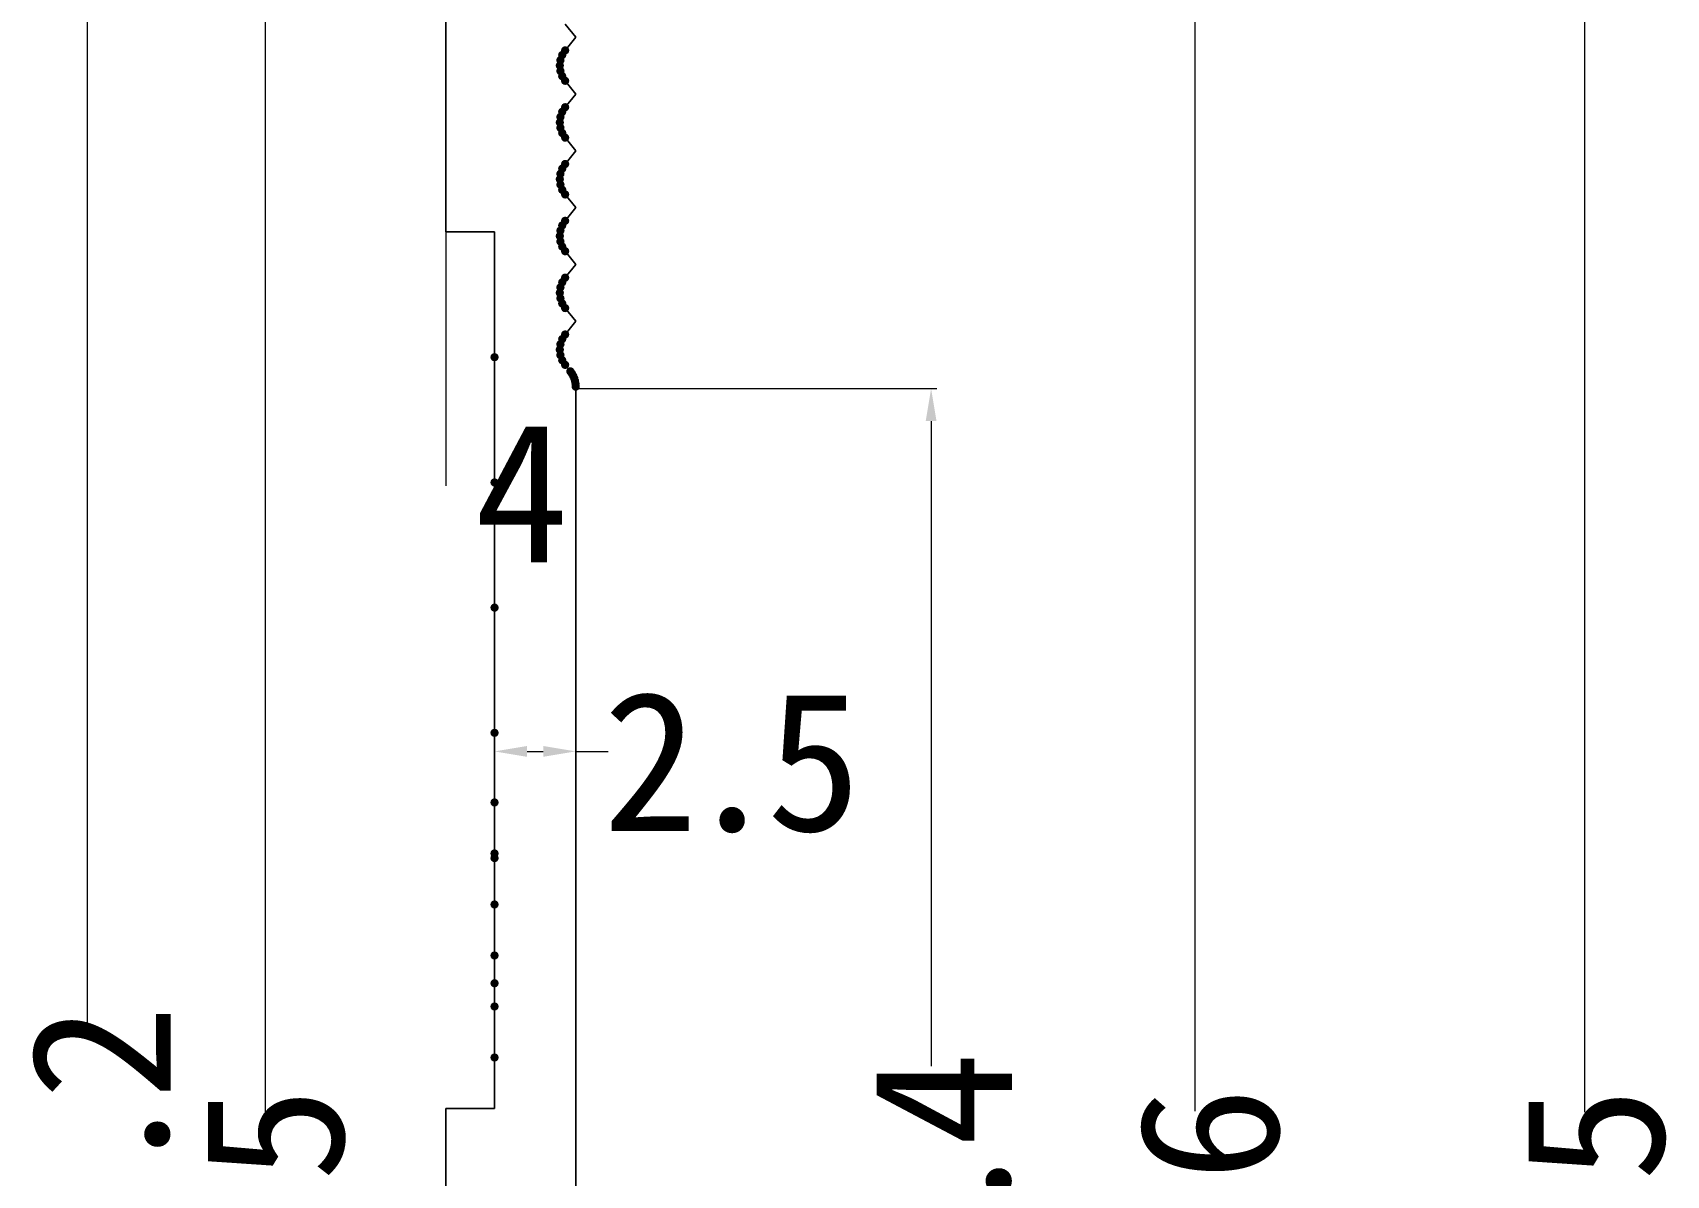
# Model space of a CAD drawing. Header units: millimetres. Extents: x 0 to 588, y 0 to 418.
# Drawn here: x 256.61 to 305.93, y 234.84 to 269.33 of the extents above; entities that cross this region are included whole.
import ezdxf

# ---------------------------------------------------------------- set-up
doc = ezdxf.new("R2010")
doc.units = ezdxf.units.MM

msp = doc.modelspace()

# ---------------------------------------------------------------- hatches: boundary and pattern name
h = msp.add_hatch(color=0)
edge = h.paths.add_edge_path()
edge.add_arc((272.596467, 268.660163), 0.125009, 0, 360)
h = msp.add_hatch(color=0)
edge = h.paths.add_edge_path()
edge.add_arc((272.684414, 268.799732), 0.125009, 0, 360)
h = msp.add_hatch(color=0)
edge = h.paths.add_edge_path()
edge.add_arc((272.523349, 268.340571), 0.125009, 0, 360)
h = msp.add_hatch(color=0)
edge = h.paths.add_edge_path()
edge.add_arc((272.541862, 268.504496), 0.125009, 0, 360)
h = msp.add_hatch(color=0)
edge = h.paths.add_edge_path()
edge.add_arc((272.541862, 268.176647), 0.125009, 0, 360)
h = msp.add_hatch(color=0)
edge = h.paths.add_edge_path()
edge.add_arc((272.596467, 268.020979), 0.125009, 0, 360)
h = msp.add_hatch(color=0)
edge = h.paths.add_edge_path()
edge.add_arc((272.684414, 267.881411), 0.125009, 0, 360)
h = msp.add_hatch(color=0)
edge = h.paths.add_edge_path()
edge.add_arc((272.684414, 267.881411), 0.125009, 0, 360)
h = msp.add_hatch(color=0)
edge = h.paths.add_edge_path()
edge.add_arc((272.541862, 266.789461), 0.125009, 0, 360)
h = msp.add_hatch(color=0)
edge = h.paths.add_edge_path()
edge.add_arc((272.596467, 266.945128), 0.125009, 0, 360)
h = msp.add_hatch(color=0)
edge = h.paths.add_edge_path()
edge.add_arc((272.684414, 267.084696), 0.125009, 0, 360)
h = msp.add_hatch(color=0)
edge = h.paths.add_edge_path()
edge.add_arc((272.523349, 266.625536), 0.125009, 0, 360)
h = msp.add_hatch(color=0)
edge = h.paths.add_edge_path()
edge.add_arc((272.541862, 266.461611), 0.125009, 0, 360)
h = msp.add_hatch(color=0)
edge = h.paths.add_edge_path()
edge.add_arc((272.596467, 266.305944), 0.125009, 0, 360)
h = msp.add_hatch(color=0)
edge = h.paths.add_edge_path()
edge.add_arc((272.684414, 266.166375), 0.125009, 0, 360)
h = msp.add_hatch(color=0)
edge = h.paths.add_edge_path()
edge.add_arc((272.684414, 266.166375), 0.125009, 0, 360)
h = msp.add_hatch(color=0)
edge = h.paths.add_edge_path()
edge.add_arc((272.596467, 265.230092), 0.125009, 0, 360)
h = msp.add_hatch(color=0)
edge = h.paths.add_edge_path()
edge.add_arc((272.684414, 265.369661), 0.125009, 0, 360)
h = msp.add_hatch(color=0)
edge = h.paths.add_edge_path()
edge.add_arc((272.523349, 264.910501), 0.125009, 0, 360)
h = msp.add_hatch(color=0)
edge = h.paths.add_edge_path()
edge.add_arc((272.541862, 265.074425), 0.125009, 0, 360)
h = msp.add_hatch(color=0)
edge = h.paths.add_edge_path()
edge.add_arc((272.541862, 264.746576), 0.125009, 0, 360)
h = msp.add_hatch(color=0)
edge = h.paths.add_edge_path()
edge.add_arc((272.596467, 264.590909), 0.125009, 0, 360)
h = msp.add_hatch(color=0)
edge = h.paths.add_edge_path()
edge.add_arc((272.684414, 264.45134), 0.125009, 0, 360)
h = msp.add_hatch(color=0)
edge = h.paths.add_edge_path()
edge.add_arc((272.684414, 264.45134), 0.125009, 0, 360)
h = msp.add_hatch(color=0)
edge = h.paths.add_edge_path()
edge.add_arc((272.541862, 263.35939), 0.125009, 0, 360)
h = msp.add_hatch(color=0)
edge = h.paths.add_edge_path()
edge.add_arc((272.596467, 263.515057), 0.125009, 0, 360)
h = msp.add_hatch(color=0)
edge = h.paths.add_edge_path()
edge.add_arc((272.684414, 263.654625), 0.125009, 0, 360)
h = msp.add_hatch(color=0)
edge = h.paths.add_edge_path()
edge.add_arc((272.523349, 263.195465), 0.125009, 0, 360)
h = msp.add_hatch(color=0)
edge = h.paths.add_edge_path()
edge.add_arc((272.541862, 263.03154), 0.125009, 0, 360)
h = msp.add_hatch(color=0)
edge = h.paths.add_edge_path()
edge.add_arc((272.596467, 262.875873), 0.125009, 0, 360)
h = msp.add_hatch(color=0)
edge = h.paths.add_edge_path()
edge.add_arc((272.684414, 262.736305), 0.125009, 0, 360)
h = msp.add_hatch(color=0)
edge = h.paths.add_edge_path()
edge.add_arc((272.684414, 262.736305), 0.125009, 0, 360)
h = msp.add_hatch(color=0)
edge = h.paths.add_edge_path()
edge.add_arc((272.596467, 261.800021), 0.125009, 0, 360)
h = msp.add_hatch(color=0)
edge = h.paths.add_edge_path()
edge.add_arc((272.684414, 261.93959), 0.125009, 0, 360)
h = msp.add_hatch(color=0)
edge = h.paths.add_edge_path()
edge.add_arc((272.523349, 261.480429), 0.125009, 0, 360)
h = msp.add_hatch(color=0)
edge = h.paths.add_edge_path()
edge.add_arc((272.541862, 261.644354), 0.125009, 0, 360)
h = msp.add_hatch(color=0)
edge = h.paths.add_edge_path()
edge.add_arc((272.541862, 261.316505), 0.125009, 0, 360)
h = msp.add_hatch(color=0)
edge = h.paths.add_edge_path()
edge.add_arc((272.596467, 261.160837), 0.125009, 0, 360)
h = msp.add_hatch(color=0)
edge = h.paths.add_edge_path()
edge.add_arc((272.684414, 261.021269), 0.125009, 0, 360)
h = msp.add_hatch(color=0)
edge = h.paths.add_edge_path()
edge.add_arc((272.684414, 261.021269), 0.125009, 0, 360)
h = msp.add_hatch(color=0)
edge = h.paths.add_edge_path()
edge.add_arc((272.541862, 259.929319), 0.125009, 0, 360)
h = msp.add_hatch(color=0)
edge = h.paths.add_edge_path()
edge.add_arc((272.596467, 260.084986), 0.125009, 0, 360)
h = msp.add_hatch(color=0)
edge = h.paths.add_edge_path()
edge.add_arc((272.684414, 260.224555), 0.125009, 0, 360)
h = msp.add_hatch(color=0)
edge = h.paths.add_edge_path()
edge.add_arc((270.553049, 259.53789), 0.125009, 0, 360)
h = msp.add_hatch(color=0)
edge = h.paths.add_edge_path()
edge.add_arc((272.523349, 259.765394), 0.125009, 0, 360)
h = msp.add_hatch(color=0)
edge = h.paths.add_edge_path()
edge.add_arc((272.541862, 259.601469), 0.125009, 0, 360)
h = msp.add_hatch(color=0)
edge = h.paths.add_edge_path()
edge.add_arc((272.596467, 259.445802), 0.125009, 0, 360)
h = msp.add_hatch(color=0)
edge = h.paths.add_edge_path()
edge.add_arc((272.684414, 259.306234), 0.125009, 0, 360)
h = msp.add_hatch(color=0)
edge = h.paths.add_edge_path()
edge.add_arc((272.684414, 259.306234), 0.125009, 0, 360)
h = msp.add_hatch(color=0)
edge = h.paths.add_edge_path()
edge.add_arc((272.842035, 259.109208), 0.125009, 0, 360)
h = msp.add_hatch(color=0)
edge = h.paths.add_edge_path()
edge.add_arc((272.842035, 259.109208), 0.125009, 0, 360)
h = msp.add_hatch(color=0)
edge = h.paths.add_edge_path()
edge.add_arc((272.889937, 259.041899), 0.125009, 0, 360)
h = msp.add_hatch(color=0)
edge = h.paths.add_edge_path()
edge.add_arc((272.929982, 258.969639), 0.125009, 0, 360)
h = msp.add_hatch(color=0)
edge = h.paths.add_edge_path()
edge.add_arc((272.961666, 258.893342), 0.125009, 0, 360)
h = msp.add_hatch(color=0)
edge = h.paths.add_edge_path()
edge.add_arc((272.984588, 258.813972), 0.125009, 0, 360)
h = msp.add_hatch(color=0)
edge = h.paths.add_edge_path()
edge.add_arc((272.998457, 258.73253), 0.125009, 0, 360)
h = msp.add_hatch(color=0)
edge = h.paths.add_edge_path()
edge.add_arc((273.0031, 258.650047), 0.125009, 0, 360)
h = msp.add_hatch(color=1)
h.dxf.hatch_style = 2
h.paths.add_polyline_path([(283.569516, 257.608758), (283.732853, 258.588778), (283.896189, 257.608758)])
h = msp.add_hatch(color=0)
edge = h.paths.add_edge_path()
edge.add_arc((270.553049, 255.757812), 0.125009, 0, 360)
h = msp.add_hatch(color=0)
edge = h.paths.add_edge_path()
edge.add_arc((270.553049, 251.977733), 0.125009, 0, 360)
h = msp.add_hatch(color=0)
edge = h.paths.add_edge_path()
edge.add_arc((270.553049, 248.197655), 0.125009, 0, 360)
h = msp.add_hatch(color=1)
h.dxf.hatch_style = 2
h.paths.add_polyline_path([(271.53307, 247.800963), (270.553049, 247.637626), (271.53307, 247.47429)])
h = msp.add_hatch(color=1)
h.dxf.hatch_style = 2
h.paths.add_polyline_path([(272.02308, 247.800963), (273.0031, 247.637626), (272.02308, 247.47429)])
h = msp.add_hatch(color=0)
edge = h.paths.add_edge_path()
edge.add_arc((270.553049, 246.097612), 0.125009, 0, 360)
h = msp.add_hatch(color=0)
edge = h.paths.add_edge_path()
edge.add_arc((270.553049, 244.55758), 0.125009, 0, 360)
h = msp.add_hatch(color=0)
edge = h.paths.add_edge_path()
edge.add_arc((270.553049, 244.417578), 0.125009, 0, 360)
h = msp.add_hatch(color=0)
edge = h.paths.add_edge_path()
edge.add_arc((270.553049, 243.017549), 0.125009, 0, 360)
h = msp.add_hatch(color=0)
edge = h.paths.add_edge_path()
edge.add_arc((270.553049, 241.477517), 0.125009, 0, 360)
h = msp.add_hatch(color=0)
edge = h.paths.add_edge_path()
edge.add_arc((270.553049, 240.6375), 0.125009, 0, 360)
h = msp.add_hatch(color=0)
edge = h.paths.add_edge_path()
edge.add_arc((270.553049, 239.937485), 0.125009, 0, 360)
h = msp.add_hatch(color=0)
edge = h.paths.add_edge_path()
edge.add_arc((270.553049, 238.397453), 0.125009, 0, 360)

# ---------------------------------------------------------------- linework, layer by layer
at = {"color": 1, "lineweight": 0}
for points in [[(303.452678, 303.498779), (303.452678, 236.745518)], [(258.253796, 301.14673), (258.253796, 239.18468)], [(291.696451, 299.088688), (291.696451, 236.774102)], [(263.629122, 298.598678), (263.629122, 236.745518)], [(269.083019, 266.686769), (269.083019, 255.656295)], [(273.0031, 258.588778), (273.0031, 255.656295)], [(273.064351, 258.588778), (283.909256, 258.588778)], [(283.732853, 257.608758), (283.732853, 238.134561)], [(270.553049, 247.698878), (270.553049, 247.81403)], [(271.53307, 247.637626), (272.02308, 247.637626)], [(273.0031, 247.698878), (273.0031, 247.81403)], [(273.0031, 247.637626), (273.98312, 247.637626)]]:
    msp.add_lwpolyline(points, dxfattribs=at)
at = {"color": 0, "lineweight": 0}
for points in [[(269.083019, 263.31795), (269.083019, 270.178091)], [(272.684414, 269.596429), (273.0031, 269.198071)], [(273.0031, 269.198071), (272.684414, 268.799714)], [(272.684414, 267.881393), (273.0031, 267.483036)], [(273.0031, 267.483036), (272.684414, 267.084678)], [(272.684414, 266.166358), (273.0031, 265.768)], [(273.0031, 265.768), (272.684414, 265.369643)], [(272.684414, 264.451322), (273.0031, 264.052965)], [(273.0031, 264.052965), (272.684414, 263.654608)], [(270.553049, 263.31795), (269.083019, 263.31795)], [(270.553049, 236.857404), (270.553049, 263.31795)], [(272.684414, 262.736287), (273.0031, 262.33793)], [(273.0031, 262.33793), (272.684414, 261.939572)], [(272.684414, 261.021252), (273.0031, 260.622894)], [(273.0031, 260.622894), (272.684414, 260.224537)], [(272.684414, 259.306216), (272.842035, 259.10919)], [(273.0031, 258.65003), (273.0031, 208.204637)], [(270.553049, 236.857404), (270.553049, 247.637626)], [(269.083019, 229.997262), (269.083019, 236.857404)], [(269.083019, 236.857404), (270.553049, 236.857404)]]:
    msp.add_lwpolyline(points, close=True, dxfattribs=at)
for points in [[(269.083019, 263.31795), (269.083019, 270.178091)], [(269.083019, 270.178091), (269.083019, 263.31795)], [(272.684414, 269.596429), (273.0031, 269.198071)], [(273.0031, 269.198071), (272.684414, 269.596429)], [(272.684414, 268.799714), (272.613948, 268.694193), (272.563616, 268.580727), (272.533416, 268.461965), (272.523349, 268.340554), (272.533416, 268.219143), (272.563616, 268.10038), (272.613948, 267.986914), (272.684414, 267.881393)], [(272.684414, 268.799714), (272.613948, 268.694193), (272.563616, 268.580727), (272.533416, 268.461965), (272.523349, 268.340554), (272.533416, 268.219143), (272.563616, 268.10038), (272.613948, 267.986914), (272.684414, 267.881393)], [(272.684414, 268.799714), (272.613948, 268.694193), (272.563616, 268.580727), (272.533416, 268.461965), (272.523349, 268.340554), (272.533416, 268.219143), (272.563616, 268.10038), (272.613948, 267.986914), (272.684414, 267.881393)], [(272.684414, 268.799714), (272.613948, 268.694193), (272.563616, 268.580727), (272.533416, 268.461965), (272.523349, 268.340554), (272.533416, 268.219143), (272.563616, 268.10038), (272.613948, 267.986914), (272.684414, 267.881393)], [(272.684414, 268.799714), (272.613948, 268.694193), (272.563616, 268.580727), (272.533416, 268.461965), (272.523349, 268.340554), (272.533416, 268.219143), (272.563616, 268.10038), (272.613948, 267.986914), (272.684414, 267.881393)], [(272.684414, 268.799714), (272.613948, 268.694193), (272.563616, 268.580727), (272.533416, 268.461965), (272.523349, 268.340554), (272.533416, 268.219143), (272.563616, 268.10038), (272.613948, 267.986914), (272.684414, 267.881393)], [(272.684414, 268.799714), (272.613948, 268.694193), (272.563616, 268.580727), (272.533416, 268.461965), (272.523349, 268.340554), (272.533416, 268.219143), (272.563616, 268.10038), (272.613948, 267.986914), (272.684414, 267.881393)], [(272.684414, 268.799714), (272.613948, 268.694193), (272.563616, 268.580727), (272.533416, 268.461965), (272.523349, 268.340554), (272.533416, 268.219143), (272.563616, 268.10038), (272.613948, 267.986914), (272.684414, 267.881393)], [(272.684414, 268.799714), (272.613948, 268.694193), (272.563616, 268.580727), (272.533416, 268.461965), (272.523349, 268.340554), (272.533416, 268.219143), (272.563616, 268.10038), (272.613948, 267.986914), (272.684414, 267.881393)], [(272.684414, 268.799714), (272.613948, 268.694193), (272.563616, 268.580727), (272.533416, 268.461965), (272.523349, 268.340554), (272.533416, 268.219143), (272.563616, 268.10038), (272.613948, 267.986914), (272.684414, 267.881393)], [(273.0031, 269.198071), (272.684414, 268.799714)], [(272.684414, 268.799714), (273.0031, 269.198071)], [(272.684414, 267.881393), (273.0031, 267.483036)], [(273.0031, 267.483036), (272.684414, 267.881393)], [(273.0031, 267.483036), (272.684414, 267.084678)], [(272.684414, 267.084678), (273.0031, 267.483036)], [(272.684414, 267.084678), (272.613948, 266.979158), (272.563616, 266.865692), (272.533416, 266.746929), (272.523349, 266.625518), (272.533416, 266.504107), (272.563616, 266.385344), (272.613948, 266.271878), (272.684414, 266.166358)], [(272.684414, 267.084678), (272.613948, 266.979158), (272.563616, 266.865692), (272.533416, 266.746929), (272.523349, 266.625518), (272.533416, 266.504107), (272.563616, 266.385344), (272.613948, 266.271878), (272.684414, 266.166358)], [(272.684414, 267.084678), (272.613948, 266.979158), (272.563616, 266.865692), (272.533416, 266.746929), (272.523349, 266.625518), (272.533416, 266.504107), (272.563616, 266.385344), (272.613948, 266.271878), (272.684414, 266.166358)], [(272.684414, 267.084678), (272.613948, 266.979158), (272.563616, 266.865692), (272.533416, 266.746929), (272.523349, 266.625518), (272.533416, 266.504107), (272.563616, 266.385344), (272.613948, 266.271878), (272.684414, 266.166358)], [(272.684414, 267.084678), (272.613948, 266.979158), (272.563616, 266.865692), (272.533416, 266.746929), (272.523349, 266.625518), (272.533416, 266.504107), (272.563616, 266.385344), (272.613948, 266.271878), (272.684414, 266.166358)], [(272.684414, 267.084678), (272.613948, 266.979158), (272.563616, 266.865692), (272.533416, 266.746929), (272.523349, 266.625518), (272.533416, 266.504107), (272.563616, 266.385344), (272.613948, 266.271878), (272.684414, 266.166358)], [(272.684414, 267.084678), (272.613948, 266.979158), (272.563616, 266.865692), (272.533416, 266.746929), (272.523349, 266.625518), (272.533416, 266.504107), (272.563616, 266.385344), (272.613948, 266.271878), (272.684414, 266.166358)], [(272.684414, 267.084678), (272.613948, 266.979158), (272.563616, 266.865692), (272.533416, 266.746929), (272.523349, 266.625518), (272.533416, 266.504107), (272.563616, 266.385344), (272.613948, 266.271878), (272.684414, 266.166358)], [(272.684414, 267.084678), (272.613948, 266.979158), (272.563616, 266.865692), (272.533416, 266.746929), (272.523349, 266.625518), (272.533416, 266.504107), (272.563616, 266.385344), (272.613948, 266.271878), (272.684414, 266.166358)], [(272.684414, 267.084678), (272.613948, 266.979158), (272.563616, 266.865692), (272.533416, 266.746929), (272.523349, 266.625518), (272.533416, 266.504107), (272.563616, 266.385344), (272.613948, 266.271878), (272.684414, 266.166358)], [(272.684414, 266.166358), (273.0031, 265.768)], [(273.0031, 265.768), (272.684414, 266.166358)], [(272.684414, 265.369643), (272.613948, 265.264122), (272.563616, 265.150657), (272.533416, 265.031894), (272.523349, 264.910483), (272.533416, 264.789072), (272.563616, 264.670309), (272.613948, 264.556843), (272.684414, 264.451322)], [(272.684414, 265.369643), (272.613948, 265.264122), (272.563616, 265.150657), (272.533416, 265.031894), (272.523349, 264.910483), (272.533416, 264.789072), (272.563616, 264.670309), (272.613948, 264.556843), (272.684414, 264.451322)], [(272.684414, 265.369643), (272.613948, 265.264122), (272.563616, 265.150657), (272.533416, 265.031894), (272.523349, 264.910483), (272.533416, 264.789072), (272.563616, 264.670309), (272.613948, 264.556843), (272.684414, 264.451322)], [(272.684414, 265.369643), (272.613948, 265.264122), (272.563616, 265.150657), (272.533416, 265.031894), (272.523349, 264.910483), (272.533416, 264.789072), (272.563616, 264.670309), (272.613948, 264.556843), (272.684414, 264.451322)], [(272.684414, 265.369643), (272.613948, 265.264122), (272.563616, 265.150657), (272.533416, 265.031894), (272.523349, 264.910483), (272.533416, 264.789072), (272.563616, 264.670309), (272.613948, 264.556843), (272.684414, 264.451322)], [(272.684414, 265.369643), (272.613948, 265.264122), (272.563616, 265.150657), (272.533416, 265.031894), (272.523349, 264.910483), (272.533416, 264.789072), (272.563616, 264.670309), (272.613948, 264.556843), (272.684414, 264.451322)], [(272.684414, 265.369643), (272.613948, 265.264122), (272.563616, 265.150657), (272.533416, 265.031894), (272.523349, 264.910483), (272.533416, 264.789072), (272.563616, 264.670309), (272.613948, 264.556843), (272.684414, 264.451322)], [(272.684414, 265.369643), (272.613948, 265.264122), (272.563616, 265.150657), (272.533416, 265.031894), (272.523349, 264.910483), (272.533416, 264.789072), (272.563616, 264.670309), (272.613948, 264.556843), (272.684414, 264.451322)], [(272.684414, 265.369643), (272.613948, 265.264122), (272.563616, 265.150657), (272.533416, 265.031894), (272.523349, 264.910483), (272.533416, 264.789072), (272.563616, 264.670309), (272.613948, 264.556843), (272.684414, 264.451322)], [(272.684414, 265.369643), (272.613948, 265.264122), (272.563616, 265.150657), (272.533416, 265.031894), (272.523349, 264.910483), (272.533416, 264.789072), (272.563616, 264.670309), (272.613948, 264.556843), (272.684414, 264.451322)], [(273.0031, 265.768), (272.684414, 265.369643)], [(272.684414, 265.369643), (273.0031, 265.768)], [(272.684414, 264.451322), (273.0031, 264.052965)], [(273.0031, 264.052965), (272.684414, 264.451322)], [(273.0031, 264.052965), (272.684414, 263.654608)], [(272.684414, 263.654608), (273.0031, 264.052965)], [(272.684414, 263.654608), (272.613948, 263.549087), (272.563616, 263.435621), (272.533416, 263.316858), (272.523349, 263.195447), (272.533416, 263.074036), (272.563616, 262.955274), (272.613948, 262.841808), (272.684414, 262.736287)], [(272.684414, 263.654608), (272.613948, 263.549087), (272.563616, 263.435621), (272.533416, 263.316858), (272.523349, 263.195447), (272.533416, 263.074036), (272.563616, 262.955274), (272.613948, 262.841808), (272.684414, 262.736287)], [(272.684414, 263.654608), (272.613948, 263.549087), (272.563616, 263.435621), (272.533416, 263.316858), (272.523349, 263.195447), (272.533416, 263.074036), (272.563616, 262.955274), (272.613948, 262.841808), (272.684414, 262.736287)], [(272.684414, 263.654608), (272.613948, 263.549087), (272.563616, 263.435621), (272.533416, 263.316858), (272.523349, 263.195447), (272.533416, 263.074036), (272.563616, 262.955274), (272.613948, 262.841808), (272.684414, 262.736287)], [(272.684414, 263.654608), (272.613948, 263.549087), (272.563616, 263.435621), (272.533416, 263.316858), (272.523349, 263.195447), (272.533416, 263.074036), (272.563616, 262.955274), (272.613948, 262.841808), (272.684414, 262.736287)], [(272.684414, 263.654608), (272.613948, 263.549087), (272.563616, 263.435621), (272.533416, 263.316858), (272.523349, 263.195447), (272.533416, 263.074036), (272.563616, 262.955274), (272.613948, 262.841808), (272.684414, 262.736287)], [(272.684414, 263.654608), (272.613948, 263.549087), (272.563616, 263.435621), (272.533416, 263.316858), (272.523349, 263.195447), (272.533416, 263.074036), (272.563616, 262.955274), (272.613948, 262.841808), (272.684414, 262.736287)], [(272.684414, 263.654608), (272.613948, 263.549087), (272.563616, 263.435621), (272.533416, 263.316858), (272.523349, 263.195447), (272.533416, 263.074036), (272.563616, 262.955274), (272.613948, 262.841808), (272.684414, 262.736287)], [(272.684414, 263.654608), (272.613948, 263.549087), (272.563616, 263.435621), (272.533416, 263.316858), (272.523349, 263.195447), (272.533416, 263.074036), (272.563616, 262.955274), (272.613948, 262.841808), (272.684414, 262.736287)], [(272.684414, 263.654608), (272.613948, 263.549087), (272.563616, 263.435621), (272.533416, 263.316858), (272.523349, 263.195447), (272.533416, 263.074036), (272.563616, 262.955274), (272.613948, 262.841808), (272.684414, 262.736287)], [(270.553049, 263.31795), (269.083019, 263.31795)], [(269.083019, 236.857404), (270.553049, 236.857404), (270.553049, 263.31795)], [(269.083019, 263.31795), (270.553049, 263.31795)], [(270.553049, 263.31795), (270.553049, 236.857404), (269.083019, 236.857404)], [(270.553049, 263.31795), (270.553049, 236.857404)], [(270.553049, 263.31795), (270.553049, 236.857404)], [(270.553049, 263.31795), (270.553049, 236.857404)], [(270.553049, 263.31795), (270.553049, 236.857404)], [(270.553049, 263.31795), (270.553049, 236.857404)], [(270.553049, 263.31795), (270.553049, 236.857404), (270.553049, 263.31795), (270.553049, 236.857404)], [(272.684414, 262.736287), (273.0031, 262.33793)], [(273.0031, 262.33793), (272.684414, 262.736287)], [(272.684414, 261.939572), (272.613948, 261.834051), (272.563616, 261.720585), (272.533416, 261.601823), (272.523349, 261.480412), (272.533416, 261.359001), (272.563616, 261.240238), (272.613948, 261.126773), (272.684414, 261.021252)], [(272.684414, 261.939572), (272.613948, 261.834051), (272.563616, 261.720585), (272.533416, 261.601823), (272.523349, 261.480412), (272.533416, 261.359001), (272.563616, 261.240238), (272.613948, 261.126773), (272.684414, 261.021252)], [(272.684414, 261.939572), (272.613948, 261.834051), (272.563616, 261.720585), (272.533416, 261.601823), (272.523349, 261.480412), (272.533416, 261.359001), (272.563616, 261.240238), (272.613948, 261.126773), (272.684414, 261.021252)], [(272.684414, 261.939572), (272.613948, 261.834051), (272.563616, 261.720585), (272.533416, 261.601823), (272.523349, 261.480412), (272.533416, 261.359001), (272.563616, 261.240238), (272.613948, 261.126773), (272.684414, 261.021252)], [(272.684414, 261.939572), (272.613948, 261.834051), (272.563616, 261.720585), (272.533416, 261.601823), (272.523349, 261.480412), (272.533416, 261.359001), (272.563616, 261.240238), (272.613948, 261.126773), (272.684414, 261.021252)], [(272.684414, 261.939572), (272.613948, 261.834051), (272.563616, 261.720585), (272.533416, 261.601823), (272.523349, 261.480412), (272.533416, 261.359001), (272.563616, 261.240238), (272.613948, 261.126773), (272.684414, 261.021252)], [(272.684414, 261.939572), (272.613948, 261.834051), (272.563616, 261.720585), (272.533416, 261.601823), (272.523349, 261.480412), (272.533416, 261.359001), (272.563616, 261.240238), (272.613948, 261.126773), (272.684414, 261.021252)], [(272.684414, 261.939572), (272.613948, 261.834051), (272.563616, 261.720585), (272.533416, 261.601823), (272.523349, 261.480412), (272.533416, 261.359001), (272.563616, 261.240238), (272.613948, 261.126773), (272.684414, 261.021252)], [(272.684414, 261.939572), (272.613948, 261.834051), (272.563616, 261.720585), (272.533416, 261.601823), (272.523349, 261.480412), (272.533416, 261.359001), (272.563616, 261.240238), (272.613948, 261.126773), (272.684414, 261.021252)], [(272.684414, 261.939572), (272.613948, 261.834051), (272.563616, 261.720585), (272.533416, 261.601823), (272.523349, 261.480412), (272.533416, 261.359001), (272.563616, 261.240238), (272.613948, 261.126773), (272.684414, 261.021252)], [(273.0031, 262.33793), (272.684414, 261.939572)], [(272.684414, 261.939572), (273.0031, 262.33793)], [(272.684414, 261.021252), (273.0031, 260.622894)], [(273.0031, 260.622894), (272.684414, 261.021252)], [(273.0031, 260.622894), (272.684414, 260.224537)], [(272.684414, 260.224537), (273.0031, 260.622894)], [(272.684414, 260.224537), (272.613948, 260.119016), (272.563616, 260.00555), (272.533416, 259.886788), (272.523349, 259.765377), (272.533416, 259.643966), (272.563616, 259.525203), (272.613948, 259.411737), (272.684414, 259.306216)], [(272.684414, 260.224537), (272.613948, 260.119016), (272.563616, 260.00555), (272.533416, 259.886788), (272.523349, 259.765377), (272.533416, 259.643966), (272.563616, 259.525203), (272.613948, 259.411737), (272.684414, 259.306216)], [(272.684414, 260.224537), (272.613948, 260.119016), (272.563616, 260.00555), (272.533416, 259.886788), (272.523349, 259.765377), (272.533416, 259.643966), (272.563616, 259.525203), (272.613948, 259.411737), (272.684414, 259.306216)], [(272.684414, 260.224537), (272.613948, 260.119016), (272.563616, 260.00555), (272.533416, 259.886788), (272.523349, 259.765377), (272.533416, 259.643966), (272.563616, 259.525203), (272.613948, 259.411737), (272.684414, 259.306216)], [(272.684414, 260.224537), (272.613948, 260.119016), (272.563616, 260.00555), (272.533416, 259.886788), (272.523349, 259.765377), (272.533416, 259.643966), (272.563616, 259.525203), (272.613948, 259.411737), (272.684414, 259.306216)], [(272.684414, 260.224537), (272.613948, 260.119016), (272.563616, 260.00555), (272.533416, 259.886788), (272.523349, 259.765377), (272.533416, 259.643966), (272.563616, 259.525203), (272.613948, 259.411737), (272.684414, 259.306216)], [(272.684414, 260.224537), (272.613948, 260.119016), (272.563616, 260.00555), (272.533416, 259.886788), (272.523349, 259.765377), (272.533416, 259.643966), (272.563616, 259.525203), (272.613948, 259.411737), (272.684414, 259.306216)], [(272.684414, 260.224537), (272.613948, 260.119016), (272.563616, 260.00555), (272.533416, 259.886788), (272.523349, 259.765377), (272.533416, 259.643966), (272.563616, 259.525203), (272.613948, 259.411737), (272.684414, 259.306216)], [(272.684414, 260.224537), (272.613948, 260.119016), (272.563616, 260.00555), (272.533416, 259.886788), (272.523349, 259.765377), (272.533416, 259.643966), (272.563616, 259.525203), (272.613948, 259.411737), (272.684414, 259.306216)], [(272.684414, 260.224537), (272.613948, 260.119016), (272.563616, 260.00555), (272.533416, 259.886788), (272.523349, 259.765377), (272.533416, 259.643966), (272.563616, 259.525203), (272.613948, 259.411737), (272.684414, 259.306216)], [(272.684414, 259.306216), (272.842035, 259.10919)], [(272.842035, 259.10919), (272.684414, 259.306216)], [(273.0031, 258.65003), (272.992595, 258.773857), (272.961666, 258.893325), (272.911187, 259.005935), (272.842035, 259.10919)], [(273.0031, 258.65003), (272.992595, 258.773857), (272.961666, 258.893325), (272.911187, 259.005935), (272.842035, 259.10919)], [(273.0031, 258.65003), (272.992595, 258.773857), (272.961666, 258.893325), (272.911187, 259.005935), (272.842035, 259.10919)], [(273.0031, 258.65003), (272.992595, 258.773857), (272.961666, 258.893325), (272.911187, 259.005935), (272.842035, 259.10919)], [(273.0031, 258.65003), (272.992595, 258.773857), (272.961666, 258.893325), (272.911187, 259.005935), (272.842035, 259.10919)], [(273.0031, 258.65003), (272.992595, 258.773857), (272.961666, 258.893325), (272.911187, 259.005935), (272.842035, 259.10919)], [(273.0031, 258.65003), (272.992595, 258.773857), (272.961666, 258.893325), (272.911187, 259.005935), (272.842035, 259.10919)], [(273.0031, 258.65003), (272.992595, 258.773857), (272.961666, 258.893325), (272.911187, 259.005935), (272.842035, 259.10919)], [(273.0031, 258.65003), (272.992595, 258.773857), (272.961666, 258.893325), (272.911187, 259.005935), (272.842035, 259.10919)], [(273.0031, 258.65003), (272.992595, 258.773857), (272.961666, 258.893325), (272.911187, 259.005935), (272.842035, 259.10919)], [(273.0031, 258.65003), (273.0031, 208.204637)], [(273.0031, 258.65003), (273.0031, 208.204637)], [(270.553049, 236.857404), (270.553049, 247.637626)], [(270.553049, 236.857404), (270.553049, 247.637626)], [(270.553049, 236.857404), (270.553049, 247.637626)], [(270.553049, 236.857404), (270.553049, 247.637626)], [(270.553049, 236.857404), (270.553049, 247.637626)], [(270.553049, 236.857404), (270.553049, 247.637626)], [(269.083019, 229.997262), (269.083019, 236.857404)], [(269.083019, 236.857404), (269.083019, 229.997262)]]:
    msp.add_lwpolyline(points, dxfattribs=at)

# ---------------------------------------------------------------- texts
at = {"color": 0, "char_height": 4.206831, "attachment_point": 1}
for s, insert in [('{\\fSimSun|b0|i0|c0;4}', (269.943626, 257.556614)), ('{\\fSimSun|b0|i0|c0;2}', (273.824181, 249.442725)), ('{\\fSimSun|b0|i0|c0;5}', (278.76307, 249.442725)), ('{\\fSimSun|b0|i0|c0;.}', (276.293626, 249.442725))]:
    msp.add_mtext(s, dxfattribs=dict(at, insert=insert))
at = {"color": 0, "char_height": 4.206831, "attachment_point": 7, "rotation": 90}
for s, insert in [('{\\fSimSun|b0|i0|c0;2}', (260.771404, 237.122004)), ('{\\fSimSun|b0|i0|c0;4}', (286.171404, 235.710893)), ('{\\fSimSun|b0|i0|c0;6}', (294.285293, 234.65256)), ('{\\fSimSun|b0|i0|c0;5}', (266.06307, 234.65256)), ('{\\fSimSun|b0|i0|c0;5}', (305.926959, 234.65256)), ('{\\fSimSun|b0|i0|c0;.}', (260.771404, 234.65256)), ('{\\fSimSun|b0|i0|c0;.}', (286.171404, 233.241449))]:
    msp.add_mtext(s, dxfattribs=dict(at, insert=insert))

doc.saveas('drawing.dxf')
